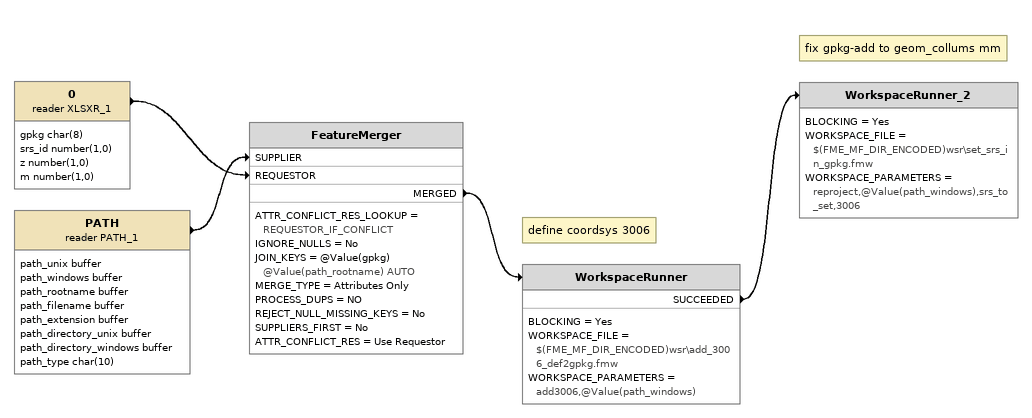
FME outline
0 (reader XLSXR_1)
    attributes: gpkg char(8), srs_id number(1,0), z number(1,0), m number(1,0)
    -> FeatureMerger [REQUESTOR]
PATH (reader PATH_1)
    attributes: path_unix buffer, path_windows buffer, path_rootname buffer, path_filename buffer, path_extension buffer, path_directory_unix buffer, path_directory_windows buffer, path_type char(10)
    -> FeatureMerger [SUPPLIER]
FeatureMerger
    ATTR_CONFLICT_RES_LOOKUP = REQUESTOR_IF_CONFLICT
    IGNORE_NULLS = No
    JOIN_KEYS = @Value(gpkg) @Value(path_rootname) AUTO
    MERGE_TYPE = Attributes Only
    PROCESS_DUPS = NO
    REJECT_NULL_MISSING_KEYS = No
    SUPPLIERS_FIRST = No
    ATTR_CONFLICT_RES = Use Requestor
    MERGED -> WorkspaceRunner
Note: define coordsys 3006
WorkspaceRunner
    BLOCKING = Yes
    WORKSPACE_FILE = $(FME_MF_DIR_ENCODED)wsr\add_3006_def2gpkg.fmw
    WORKSPACE_PARAMETERS = add3006,@Value(path_windows)
    SUCCEEDED -> WorkspaceRunner_2
Note: fix gpkg-add to geom_collums mm
WorkspaceRunner_2
    BLOCKING = Yes
    WORKSPACE_FILE = $(FME_MF_DIR_ENCODED)wsr\set_srs_in_gpkg.fmw
    WORKSPACE_PARAMETERS = reproject,@Value(path_windows),srs_to_set,3006
